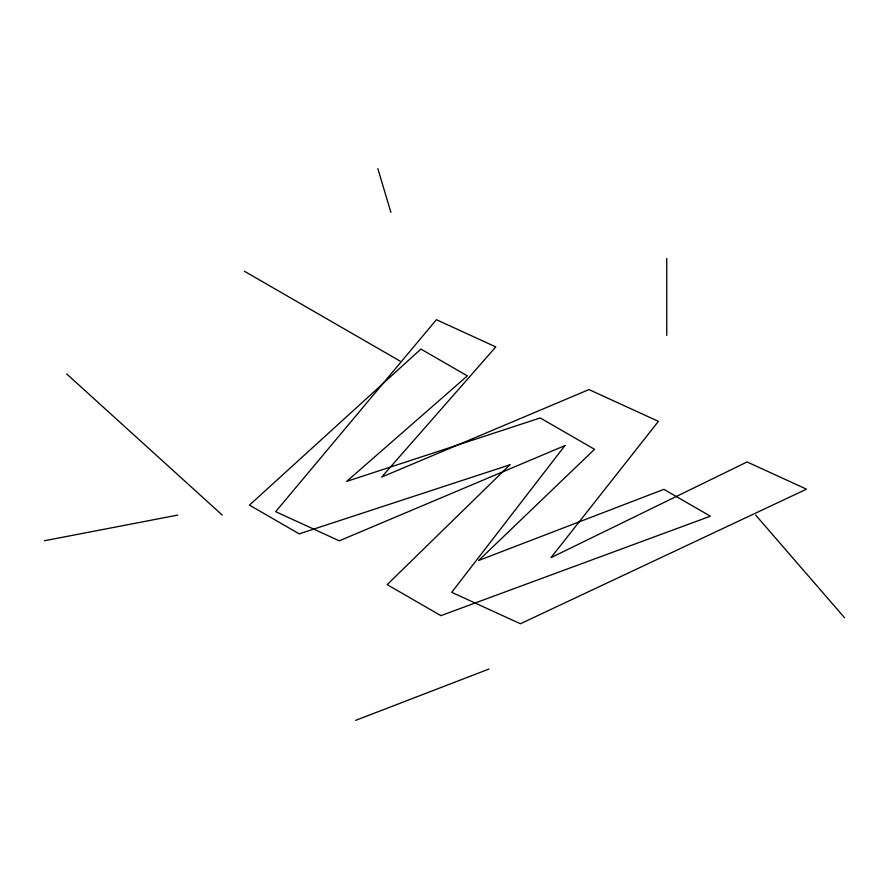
<?xml version="1.0" encoding="UTF-8"?>
<svg xmlns="http://www.w3.org/2000/svg" width="889" height="889" viewBox="0 0 889 889"><rect width="100%" height="100%" fill="white"/><g stroke="black" fill="none" stroke-linecap="round" stroke-linejoin="round"><path stroke-width="1.33" d="M355.6 720.379L488.95 669.05M44.45 540.734L177.8 515.075M244.475 271.278L400.05 361.101M66.675 373.925L222.25 515.075M755.65 515.075L844.55 617.722M377.825 168.621L390.916 212.393M666.75 258.443L666.75 335.431M564.926 445.6L451.723 592.318L520.409 623.767L806.501 489.172L747.06 461.958L550.969 557.67L658.405 421.364L588.985 389.571L381.659 477.082L495.795 346.91L436.41 319.707L275.646 511.686L339.276 540.823L564.926 445.6M509.886 464.814L387.182 584.629L440.9 615.644L710.378 516.187L663.883 489.339L478.593 560.503L594.541 449.301L540.234 417.952L346.688 481.405L467.358 375.88L420.908 349.055L249.453 505.119L299.226 533.856L509.886 464.814"/></g></svg>
